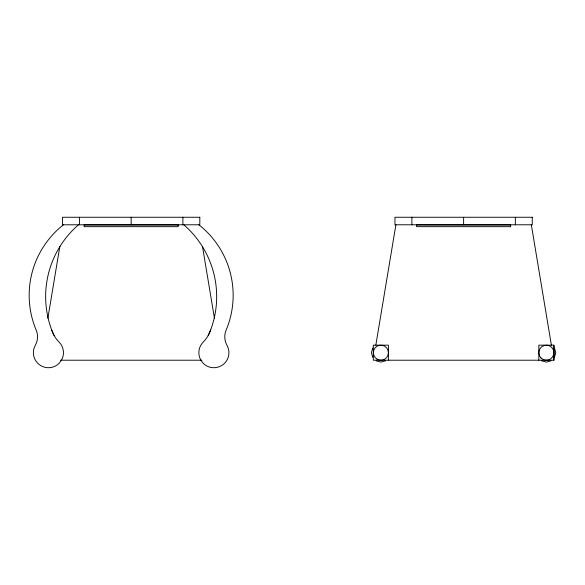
<?xml version="1.0" encoding="UTF-8"?>
<svg xmlns="http://www.w3.org/2000/svg" width="585" height="585" viewBox="0 0 585 585"><rect width="100%" height="100%" fill="white"/><g stroke="black" fill="none" stroke-linecap="round" stroke-linejoin="round"><path stroke-width="0.88" d="M47.875 318.218L59.853 246.351M375.833 345.165L395.899 224.786M372.703 347.987L371.446 352.689L372.703 357.391M554.492 357.391L555.75 352.689L554.492 347.987M208.15 335.6L210.6 330.042A95.011 95.011 0 0 0 183.822 224.786M385.552 360.835L380.85 362.093L376.148 360.835M551.048 360.835L546.346 362.093L541.644 360.835M60.482 360.214L201.832 360.214M78.492 224.786A95.011 95.011 0 0 0 51.714 330.042L54.164 335.6M531.326 224.786L551.392 345.165M202.468 246.351L214.446 318.218M553.871 345.165L553.871 360.214M538.851 360.214L538.851 345.165L553.9 345.165L553.9 360.214L373.325 360.214L373.325 345.165L388.403 345.165L388.403 360.214M515.341 217.262L515.341 224.786M463.612 217.262L463.612 224.786M411.884 217.262L411.884 224.786M182.886 217.262L182.886 224.786M131.157 217.262L131.157 224.786M79.436 217.262L79.436 224.786M210.6 330.042A30.084 30.084 0 0 1 208.238 335.461L207.638 336.485A30.084 30.084 0 0 1 203.251 342.049A15.049 15.049 0 0 0 200.86 360.214L203.251 363.329A15.049 15.049 0 0 0 226.921 345.165A17.214 17.214 0 0 1 226.11 330.13A89.673 89.673 0 0 0 198.871 224.786M51.714 330.042A30.084 30.084 0 0 0 54.083 335.461L54.683 336.485A30.084 30.084 0 0 0 59.063 342.049A15.049 15.049 0 0 1 61.454 360.214L59.063 363.329A15.049 15.049 0 0 1 35.392 345.165A17.214 17.214 0 0 0 36.204 330.13A89.673 89.673 0 0 1 63.443 224.786M199.814 217.262L62.507 217.262L62.507 224.786L199.814 224.786L199.814 217.262M532.27 217.262L394.955 217.262L394.955 224.786L532.27 224.786L532.27 217.262M178.184 224.947L84.138 224.947L84.138 226.666L178.184 226.666L178.184 224.947M510.632 224.947L416.586 224.947L416.586 226.666L510.632 226.666L510.632 224.947M541.023 358.013A7.525 7.525 0 0 0 553.615 354.634A7.525 7.525 0 0 0 544.401 345.421A7.525 7.525 0 0 0 541.023 358.013M377.12 359.205A7.525 7.525 0 0 0 388.403 352.689A7.525 7.525 0 0 0 377.12 346.174A7.525 7.525 0 0 0 377.12 359.205"/></g></svg>
